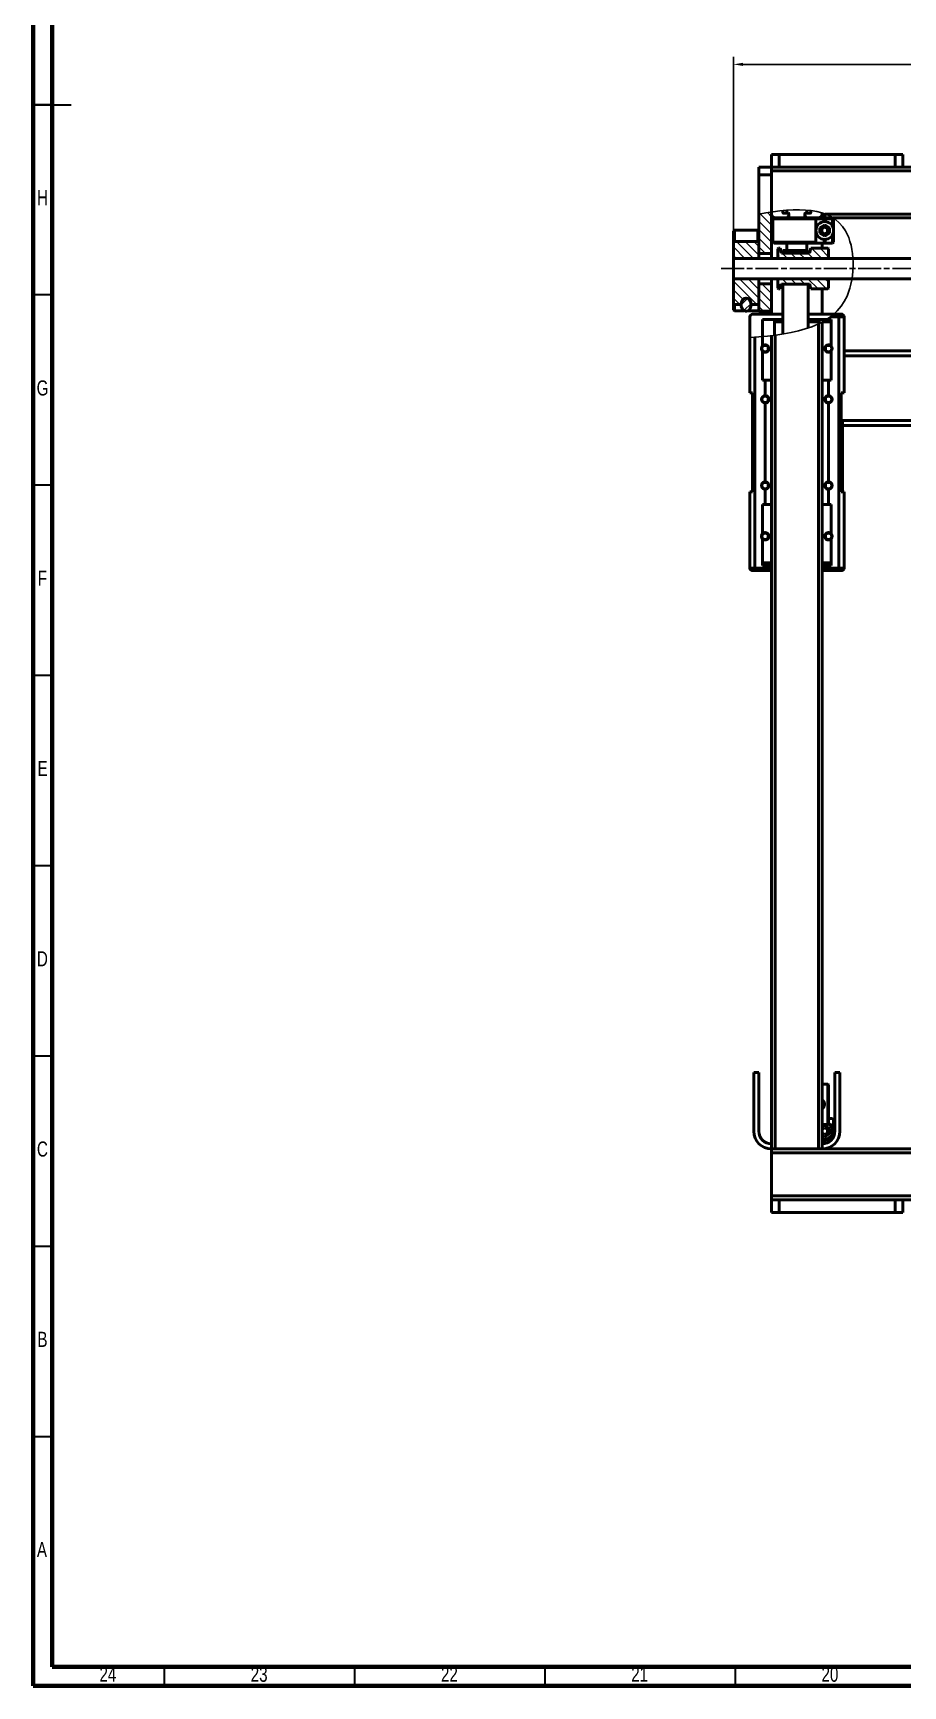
# Model space of a CAD drawing. Header units: millimetres. Extents: x -1615 to 4166, y 5 to 3174.
# Drawn here: x 15 to 243.6, y 1560.1 to 1994.5 of the extents above; entities that cross this region are included whole.
import ezdxf

# ---------------------------------------------------------------- set-up
doc = ezdxf.new("R2010")
doc.units = ezdxf.units.MM
doc.header["$LTSCALE"] = 0.25
doc.header["$PDSIZE"] = -1
doc.linetypes.add('ACAD_ISO08W100', pattern=[36, 24, -3, 6, -3])
doc.layers.get('0').update_dxf_attribs({"lineweight": 50})
for name, color, linetype, lineweight in [('duong tam', 2, 'ACAD_ISO08W100', 25), ('Hatch', 5, 'Continuous', 25), ('kich thuoc', 1, 'Continuous', 25), ('Net dam', 7, 'Continuous', 50), ('net manh', 3, 'Continuous', 25)]:
    doc.layers.add(name, color=color, linetype=linetype, lineweight=lineweight)
doc.styles.add('SLDTEXTSTYLE1', font='TXT', dxfattribs={"width": 0.75})
doc.styles.get("Standard").update_dxf_attribs({"font": ''})
doc.styles.get('Standard').set_extended_font_data('TCVN 7284')
doc.dimstyles.new('Ratio 1.5', dxfattribs={"dimtxt": 2.5, "dimasz": 2.5, "dimexe": 2, "dimexo": 0, "dimtad": 1, "dimtoh": 1, "dimdec": 1, "dimlfac": 1.5, "dimzin": 9, "dimtxsty": 'Standard', "dimcen": 2.5, "dimazin": 0, "dimtfac": 1, "dimtdec": 1, "dimtmove": 0, "dimatfit": 3, "dimfxl": 1, "dimtzin": 1, "dimarcsym": 0})

# ---------------------------------------------------------------- blocks, each defined once
blk = doc.blocks.new('*D1165')
at = {"layer": 'Defpoints', "color": 0, "transparency": 16777216}
for p in [(523.06, 1986.23), (199.06, 1942.39), (523.06, 1942.39)]:
    blk.add_point(p, dxfattribs=at)
at = {"layer": 'kich thuoc', "color": 0, "lineweight": -2, "transparency": 16777216}
for p, q in [((199.06, 1942.39), (199.06, 1988.23)), ((201.56, 1986.23), (520.56, 1986.23)), ((523.06, 1942.39), (523.06, 1988.23))]:
    blk.add_line(p, q, dxfattribs=at)
at = {"layer": 'kich thuoc', "color": 0, "transparency": 16777216}
for points in [[(201.56, 1986.65), (201.56, 1985.82), (199.06, 1986.23)], [(520.56, 1986.65), (520.56, 1985.82), (523.06, 1986.23)]]:
    blk.add_solid(points, dxfattribs=at)
at = {"layer": 'kich thuoc', "color": 0, "transparency": 16777216, "insert": (361.06, 1988.11), "char_height": 2.5, "attachment_point": 5}
blk.add_mtext('486', dxfattribs=at)

msp = doc.modelspace()

# ---------------------------------------------------------------- hatches: boundary and pattern name
at = {"layer": 'Hatch'}
h = msp.add_hatch(dxfattribs=at)
h.set_pattern_fill('ANSI31', color=256, scale=0.5, angle=90)
h.paths.add_polyline_path([(205.725, 1939.369), (205.458, 1939.656), (199.325, 1939.656), (199.058, 1939.369), (199.058, 1935.501), (199.325, 1935.234), (205.458, 1935.234), (205.725, 1935.501)])
edge = h.paths.add_edge_path()
edge.add_line((205.725, 1928.568), (205.725, 1929.634))
edge.add_line((205.725, 1929.634), (205.458, 1929.901))
edge.add_line((205.458, 1929.901), (199.325, 1929.901))
edge.add_line((199.325, 1929.901), (199.058, 1929.634))
edge.add_line((199.058, 1929.634), (199.058, 1923.514))
edge.add_line((199.058, 1923.514), (199.325, 1923.093))
edge.add_line((199.325, 1923.093), (201.058, 1923.093))
edge.add_ellipse((202.391, 1923.093), major_axis=(0, 1.723), ratio=0.7739573, start_angle=270, end_angle=450, ccw=False)
edge.add_line((203.725, 1923.093), (205.725, 1923.093))
edge.add_line((205.725, 1923.093), (205.725, 1928.568))
h.paths.add_polyline_path([(224.058, 1937.734), (223.891, 1937.901), (219.404, 1937.901), (219.058, 1936.612), (219.058, 1936.643), (211.725, 1936.643), (211.725, 1936.612), (211.379, 1937.901), (210.891, 1937.901), (210.725, 1937.734), (210.725, 1935.901), (210.791, 1935.901), (210.791, 1935.834), (210.725, 1935.834), (210.725, 1935.401), (210.891, 1935.234), (223.891, 1935.234), (224.058, 1935.401), (224.058, 1935.834), (223.991, 1935.834), (223.991, 1935.901), (224.058, 1935.901)])
h.paths.add_polyline_path([(223.991, 1929.234), (223.991, 1929.301), (224.058, 1929.301), (224.058, 1929.734), (223.891, 1929.901), (210.891, 1929.901), (210.725, 1929.734), (210.725, 1929.301), (210.791, 1929.301), (210.791, 1929.234), (210.725, 1929.234), (210.725, 1927.401), (210.891, 1927.234), (211.379, 1927.234), (211.725, 1928.524), (211.725, 1928.493), (219.058, 1928.493), (219.058, 1928.524), (219.404, 1927.234), (223.891, 1927.234), (224.058, 1927.401), (224.058, 1929.234)])
edge = h.paths.add_edge_path()
edge.add_spline(control_points=[(209.058, 1947.444), (207.966, 1947.289), (206.853, 1947.107), (205.725, 1946.906)], knot_values=[7.8782746, 7.8782746, 7.8782746, 7.8782746, 10.6444742, 10.6444742, 10.6444742, 10.6444742], degree=3, periodic=0)
edge.add_line((205.725, 1946.906), (205.725, 1936.568))
edge.add_line((205.725, 1936.568), (209.058, 1936.568))
edge.add_line((209.058, 1936.568), (209.058, 1947.444))
h.paths.add_polyline_path([(209.058, 1928.568), (205.725, 1928.568), (205.725, 1923.093), (205.725, 1921.356), (209.058, 1921.356)])
h = msp.add_hatch(dxfattribs=at)
h.set_pattern_fill('ANSI31', color=256, scale=0.5)
h.paths.add_polyline_path([(218.725, 1937.309), (212.058, 1937.309), (212.058, 1936.643), (218.725, 1936.643)])
h = msp.add_hatch(dxfattribs=at)
h.set_pattern_fill('ANSI31', color=256, scale=0.5)
edge = h.paths.add_edge_path()
edge.add_ellipse((202.391, 1923.093), major_axis=(0, 1.723), ratio=0.7739573, start_angle=270, end_angle=450)
edge.add_ellipse((202.391, 1923.093), major_axis=(0, 1.723), ratio=0.7739573, start_angle=450, end_angle=518.19684)
edge.add_ellipse((202.391, 1923.093), major_axis=(0, 1.723), ratio=0.7739573, start_angle=518.19684, end_angle=521.8506)
edge.add_ellipse((202.391, 1923.093), major_axis=(0, 1.723), ratio=0.7739573, start_angle=521.8506, end_angle=529.70123)
edge.add_ellipse((202.391, 1930.789), major_axis=(0, 9.406), ratio=0.4449942, start_angle=176.73533, end_angle=183.26467)
edge.add_ellipse((202.391, 1923.093), major_axis=(0, 1.723), ratio=0.7739573, start_angle=190.29877, end_angle=198.1494)
edge.add_ellipse((202.391, 1923.093), major_axis=(0, 1.723), ratio=0.7739573, start_angle=198.1494, end_angle=201.80316)
edge.add_ellipse((202.391, 1923.093), major_axis=(0, 1.723), ratio=0.7739573, start_angle=201.80316, end_angle=270)

# ---------------------------------------------------------------- linework, layer by layer
at = {"color": 7, "linetype": 'Continuous', "lineweight": 70}
for p, q in [((15.001, 1560.131), (15.001, 2391.131)), ((20.001, 1565.131), (20.001, 2386.131)), ((1179.001, 1565.131), (20.001, 1565.131)), ((1184.001, 1560.131), (15.001, 1560.131))]:
    msp.add_line(p, q, dxfattribs=at)
at = {"color": 7, "linetype": 'Continuous', "lineweight": 35}
for p, q in [((15, 1975.631), (25.002, 1975.631)), ((20.001, 1975.631), (15.001, 1975.631)), ((20.001, 1925.631), (15.001, 1925.631)), ((20.001, 1875.631), (15.001, 1875.631)), ((20.001, 1825.631), (15.001, 1825.631)), ((20.001, 1775.631), (15.001, 1775.631)), ((20.001, 1725.631), (15.001, 1725.631)), ((20.001, 1675.631), (15.001, 1675.631)), ((20.001, 1625.631), (15.001, 1625.631)), ((49.501, 1565.131), (49.501, 1560.131)), ((99.501, 1565.131), (99.501, 1560.131)), ((149.501, 1565.131), (149.501, 1560.131)), ((199.501, 1565.131), (199.501, 1560.131))]:
    msp.add_line(p, q, dxfattribs=at)
at = {"layer": 'duong tam'}
msp.add_line((195.858, 1932.568), (526.358, 1932.568), dxfattribs=at)
at = {"layer": 'Net dam'}
for p, q in [((205.725, 1959.234), (209.058, 1959.234)), ((205.725, 1957.234), (205.725, 1959.234)), ((209.058, 1959.234), (209.058, 1962.568)), ((209.058, 1962.568), (211.058, 1962.568)), ((209.058, 1958.234), (209.058, 1959.234)), ((209.058, 1959.234), (210.058, 1959.234)), ((211.058, 1959.234), (210.058, 1959.234)), ((211.058, 1962.568), (211.058, 1959.234)), ((241.561, 1962.568), (211.058, 1962.568)), ((241.561, 1959.234), (211.058, 1959.234)), ((241.561, 1959.234), (241.561, 1962.568)), ((241.561, 1962.568), (243.561, 1962.568)), ((242.561, 1959.234), (241.561, 1959.234)), ((242.561, 1959.234), (479.555, 1959.234)), ((243.561, 1962.568), (243.561, 1959.234)), ((209.058, 1957.234), (205.725, 1957.234)), ((205.725, 1957.234), (205.725, 1946.906)), ((209.058, 1958.234), (513.058, 1958.234)), ((209.058, 1955.101), (209.058, 1958.234)), ((209.058, 1957.234), (209.058, 1947.444)), ((205.725, 1936.568), (205.725, 1946.906)), ((209.058, 1946.901), (209.058, 1950.034)), ((209.058, 1936.568), (209.058, 1947.444)), ((209.058, 1946.901), (209.058, 1947.444)), ((209.058, 1945.901), (209.658, 1945.901)), ((209.658, 1945.901), (209.391, 1945.634)), ((209.658, 1945.901), (209.805, 1945.901)), ((213.191, 1945.901), (210.058, 1945.901)), ((212.058, 1947.804), (212.058, 1947.234)), ((212.191, 1947.101), (213.525, 1947.101)), ((213.058, 1947.889), (213.058, 1947.101)), ((213.191, 1945.901), (218.258, 1945.901)), ((213.325, 1946.101), (213.325, 1946.034)), ((213.525, 1946.234), (213.458, 1946.234)), ((213.658, 1946.968), (213.658, 1946.368)), ((217.791, 1946.368), (217.791, 1946.968)), ((217.925, 1947.101), (219.258, 1947.101)), ((217.991, 1946.234), (217.925, 1946.234)), ((218.125, 1946.034), (218.125, 1946.101)), ((221.391, 1945.901), (218.258, 1945.901)), ((218.391, 1947.101), (218.391, 1947.917)), ((219.391, 1947.234), (219.391, 1947.814)), ((220.53, 1945.901), (220.725, 1945.634)), ((221.391, 1945.901), (223.058, 1945.901)), ((222.391, 1947.184), (222.391, 1946.901)), ((222.391, 1945.901), (222.391, 1946.901)), ((223.058, 1945.901), (222.904, 1945.634)), ((223.058, 1946.958), (223.058, 1945.901)), ((223.058, 1945.901), (223.058, 1944.901)), ((223.212, 1945.634), (223.058, 1945.901)), ((223.058, 1945.901), (225.125, 1945.901)), ((223.211, 1946.901), (513.058, 1946.901)), ((225.125, 1945.634), (225.125, 1945.901)), ((225.391, 1945.634), (225.125, 1945.901)), ((225.233, 1945.901), (499.725, 1945.901)), ((199.325, 1942.656), (199.058, 1942.389)), ((199.058, 1942.176), (199.058, 1942.389)), ((199.058, 1939.369), (199.058, 1942.176)), ((205.458, 1942.656), (199.325, 1942.656)), ((199.325, 1942.656), (199.325, 1942.424)), ((199.325, 1942.424), (199.325, 1939.656)), ((205.725, 1942.389), (205.458, 1942.656)), ((205.458, 1942.424), (205.458, 1942.656)), ((205.458, 1939.656), (205.458, 1942.424)), ((209.551, 1945.634), (209.391, 1945.634)), ((209.391, 1939.501), (209.391, 1945.634)), ((212.551, 1945.634), (209.551, 1945.634)), ((218.898, 1945.634), (212.551, 1945.634)), ((220.725, 1945.634), (218.898, 1945.634)), ((220.725, 1939.501), (220.725, 1945.634)), ((222.904, 1945.634), (220.725, 1945.634)), ((221.798, 1943.295), (223.058, 1944.023)), ((221.798, 1941.84), (221.798, 1943.295)), ((222.058, 1943.145), (221.798, 1943.295)), ((221.798, 1941.84), (222.058, 1941.99)), ((223.058, 1941.113), (221.798, 1941.84)), ((222.318, 1942.995), (222.058, 1943.145)), ((222.318, 1942.141), (222.058, 1941.99)), ((223.058, 1943.422), (222.318, 1942.995)), ((222.318, 1942.995), (222.318, 1942.141)), ((222.318, 1942.141), (223.058, 1941.713)), ((222.904, 1945.634), (222.904, 1944.896)), ((223.058, 1943.723), (223.058, 1944.023)), ((223.058, 1944.023), (224.318, 1943.295)), ((223.058, 1943.723), (223.058, 1943.422)), ((223.798, 1942.995), (223.058, 1943.422)), ((223.058, 1941.713), (223.798, 1942.141)), ((224.318, 1941.84), (223.058, 1941.113)), ((223.058, 1941.713), (223.058, 1941.413)), ((223.212, 1945.634), (223.212, 1944.896)), ((225.125, 1945.634), (223.212, 1945.634)), ((224.058, 1943.145), (223.798, 1942.995)), ((223.798, 1942.141), (223.798, 1942.995)), ((224.058, 1941.99), (223.798, 1942.141)), ((224.058, 1943.145), (224.318, 1943.295)), ((224.318, 1941.84), (224.058, 1941.99)), ((224.318, 1943.295), (224.318, 1941.84)), ((225.125, 1943.651), (225.125, 1945.634)), ((225.125, 1945.634), (225.391, 1945.634)), ((225.125, 1939.234), (225.125, 1941.485)), ((225.391, 1945.634), (225.391, 1939.501)), ((199.325, 1939.656), (199.058, 1939.369)), ((199.058, 1939.369), (199.058, 1935.501)), ((205.458, 1939.656), (199.325, 1939.656)), ((205.725, 1939.369), (205.458, 1939.656)), ((205.725, 1939.369), (205.725, 1935.501)), ((209.658, 1939.234), (209.391, 1939.501)), ((209.391, 1939.501), (209.551, 1939.501)), ((209.551, 1939.501), (212.551, 1939.501)), ((209.805, 1939.234), (209.658, 1939.234)), ((212.805, 1939.234), (209.805, 1939.234)), ((210.891, 1937.901), (210.725, 1937.734)), ((210.725, 1937.734), (210.725, 1935.901)), ((211.379, 1937.901), (210.891, 1937.901)), ((211.725, 1936.612), (211.379, 1937.901)), ((218.725, 1937.309), (212.058, 1937.309)), ((212.058, 1937.309), (212.058, 1936.642)), ((212.551, 1939.501), (218.898, 1939.501)), ((218.645, 1939.234), (212.805, 1939.234)), ((213.058, 1939.234), (213.058, 1937.309)), ((218.391, 1937.309), (218.391, 1939.234)), ((220.445, 1939.234), (218.645, 1939.234)), ((218.725, 1936.642), (218.725, 1937.309)), ((218.898, 1939.501), (220.725, 1939.501)), ((219.404, 1937.901), (219.058, 1936.612)), ((223.891, 1937.901), (219.404, 1937.901)), ((220.725, 1939.501), (220.445, 1939.234)), ((220.445, 1939.234), (222.904, 1939.234)), ((222.391, 1939.234), (222.391, 1937.901)), ((222.904, 1940.24), (222.904, 1939.234)), ((222.904, 1939.234), (223.058, 1939.234)), ((223.058, 1941.113), (223.058, 1941.413)), ((223.058, 1940.234), (223.058, 1939.234)), ((223.058, 1939.234), (223.212, 1939.234)), ((223.212, 1940.24), (223.212, 1939.234)), ((223.212, 1939.234), (225.125, 1939.234)), ((224.058, 1937.734), (223.891, 1937.901)), ((224.058, 1935.901), (224.058, 1937.734)), ((225.125, 1939.234), (225.391, 1939.501)), ((199.058, 1935.501), (199.325, 1935.234)), ((199.058, 1935.234), (199.058, 1935.501)), ((199.058, 1935.234), (230.478, 1935.234)), ((199.058, 1929.901), (199.058, 1935.234)), ((205.458, 1935.234), (199.325, 1935.234)), ((205.458, 1935.234), (205.725, 1935.501)), ((209.058, 1936.568), (205.725, 1936.568)), ((205.725, 1935.501), (205.725, 1935.234)), ((209.058, 1935.234), (209.058, 1936.568)), ((210.791, 1935.901), (210.725, 1935.901)), ((210.725, 1935.834), (210.725, 1935.901)), ((210.791, 1935.834), (210.725, 1935.834)), ((210.725, 1935.834), (210.725, 1935.401)), ((210.891, 1935.234), (210.725, 1935.401)), ((210.725, 1935.234), (210.725, 1935.401)), ((210.791, 1935.901), (210.791, 1935.834)), ((223.891, 1935.234), (210.891, 1935.234)), ((211.725, 1936.643), (211.725, 1936.612)), ((219.058, 1936.643), (211.725, 1936.643)), ((219.058, 1936.643), (219.058, 1936.612)), ((224.058, 1935.401), (223.891, 1935.234)), ((224.058, 1935.901), (223.991, 1935.901)), ((223.991, 1935.834), (223.991, 1935.901)), ((224.058, 1935.834), (223.991, 1935.834)), ((224.058, 1935.901), (224.058, 1935.834)), ((224.058, 1935.401), (224.058, 1935.834)), ((224.058, 1935.401), (224.058, 1935.234)), ((481.058, 1935.234), (230.478, 1935.234)), ((230.224, 1929.901), (199.058, 1929.901)), ((199.325, 1929.901), (199.058, 1929.634)), ((199.058, 1929.634), (199.058, 1929.901)), ((199.058, 1929.634), (199.058, 1923.514)), ((199.325, 1929.901), (205.458, 1929.901)), ((205.725, 1929.634), (205.458, 1929.901)), ((205.725, 1929.901), (205.725, 1929.634)), ((205.725, 1929.634), (205.725, 1923.093)), ((205.725, 1928.568), (209.058, 1928.568)), ((205.725, 1921.356), (205.725, 1928.568)), ((209.058, 1928.568), (209.058, 1929.901)), ((209.058, 1921.356), (209.058, 1928.568)), ((210.725, 1929.734), (210.891, 1929.901)), ((210.725, 1929.734), (210.725, 1929.901)), ((210.725, 1929.734), (210.725, 1929.301)), ((210.725, 1929.234), (210.725, 1929.301)), ((210.725, 1929.301), (210.791, 1929.301)), ((210.725, 1929.234), (210.791, 1929.234)), ((210.725, 1929.234), (210.725, 1927.401)), ((210.791, 1929.301), (210.791, 1929.234)), ((210.891, 1929.901), (223.891, 1929.901)), ((211.379, 1927.234), (211.725, 1928.524)), ((211.725, 1928.524), (211.725, 1928.493)), ((211.725, 1928.493), (219.058, 1928.493)), ((212.058, 1915.39), (212.058, 1928.493)), ((218.725, 1916.957), (218.725, 1928.493)), ((219.058, 1928.524), (219.404, 1927.234)), ((219.058, 1928.524), (219.058, 1928.493)), ((223.891, 1929.901), (224.058, 1929.734)), ((223.991, 1929.301), (224.058, 1929.301)), ((223.991, 1929.234), (223.991, 1929.301)), ((223.991, 1929.234), (224.058, 1929.234)), ((224.058, 1929.901), (224.058, 1929.734)), ((224.058, 1929.301), (224.058, 1929.734)), ((224.058, 1929.301), (224.058, 1929.234)), ((224.058, 1927.401), (224.058, 1929.234)), ((230.224, 1929.901), (481.058, 1929.901)), ((210.725, 1927.401), (210.891, 1927.234)), ((210.891, 1927.234), (211.379, 1927.234)), ((219.404, 1927.234), (223.891, 1927.234)), ((222.391, 1927.234), (222.391, 1920.554)), ((223.891, 1927.234), (224.058, 1927.401)), ((199.058, 1923.514), (199.325, 1923.093)), ((199.058, 1921.662), (199.058, 1923.514)), ((199.058, 1921.662), (199.325, 1921.493)), ((199.058, 1921.662), (199.325, 1921.456)), ((199.325, 1923.093), (201.058, 1923.093)), ((199.325, 1923.093), (199.325, 1921.493)), ((199.325, 1921.493), (201.896, 1921.493)), ((199.325, 1921.456), (199.325, 1921.493)), ((201.976, 1921.456), (199.325, 1921.456)), ((205.458, 1921.456), (202.807, 1921.456)), ((202.887, 1921.493), (205.725, 1921.493)), ((203.391, 1914.444), (203.391, 1919.887)), ((203.725, 1923.093), (205.725, 1923.093)), ((204.058, 1920.554), (204.725, 1920.554)), ((204.725, 1920.554), (212.058, 1920.554)), ((205.458, 1921.456), (205.725, 1921.493)), ((205.725, 1921.356), (209.058, 1921.356)), ((209.058, 1921.356), (209.058, 1920.554)), ((218.725, 1920.554), (225.347, 1920.554)), ((226.789, 1919.887), (224.551, 1919.887)), ((225.376, 1920.554), (226.789, 1920.554)), ((226.789, 1920.554), (227.455, 1920.554)), ((226.789, 1853.887), (226.789, 1919.887)), ((228.122, 1919.887), (226.789, 1919.887)), ((227.455, 1920.554), (227.725, 1920.554)), ((227.725, 1920.554), (227.725, 1920.497)), ((228.122, 1919.887), (228.122, 1899.887)), ((206.725, 1919.22), (210.035, 1919.22)), ((206.725, 1918.554), (206.725, 1914.717)), ((209.879, 1918.554), (209.879, 1915.073)), ((212.058, 1918.554), (209.879, 1918.554)), ((210.035, 1919.22), (212.058, 1919.22)), ((218.725, 1919.22), (221.415, 1919.22)), ((221.571, 1918.554), (218.725, 1918.554)), ((221.391, 1701.234), (221.391, 1918.014)), ((221.415, 1919.22), (223.519, 1919.22)), ((221.571, 1918.099), (221.571, 1918.554)), ((224.789, 1918.554), (222.391, 1918.554)), ((222.391, 1701.234), (222.391, 1918.515)), ((223.591, 1919.22), (224.789, 1919.22)), ((224.789, 1918.554), (224.789, 1912.187)), ((203.391, 1899.887), (203.391, 1914.433)), ((204.725, 1914.538), (204.725, 1853.887)), ((206.725, 1914.717), (206.725, 1912.254)), ((209.058, 1701.234), (209.058, 1914.97)), ((210.058, 1701.234), (210.058, 1915.097)), ((206.725, 1910.854), (206.725, 1903.22)), ((224.789, 1910.921), (224.789, 1903.22)), ((228.122, 1910.934), (494.058, 1910.934)), ((228.122, 1909.601), (494.058, 1909.601)), ((209.058, 1903.22), (206.725, 1903.22)), ((207.391, 1903.22), (207.391, 1899.187)), ((224.789, 1903.22), (222.391, 1903.22)), ((224.058, 1903.22), (224.058, 1899.187)), ((204.058, 1899.887), (203.391, 1899.887)), ((204.058, 1873.887), (204.058, 1899.887)), ((228.122, 1899.887), (227.391, 1899.887)), ((227.391, 1899.887), (227.391, 1873.887)), ((207.391, 1897.254), (207.391, 1876.52)), ((224.058, 1897.254), (224.058, 1876.52)), ((227.725, 1892.67), (494.391, 1892.67)), ((227.725, 1892.67), (227.725, 1873.887)), ((227.725, 1891.336), (334.971, 1891.336)), ((203.391, 1853.887), (203.391, 1873.887)), ((203.391, 1873.887), (204.058, 1873.887)), ((207.391, 1874.587), (207.391, 1870.554)), ((224.058, 1874.587), (224.058, 1870.554)), ((227.391, 1873.887), (228.122, 1873.887)), ((228.122, 1873.887), (228.122, 1853.887)), ((206.725, 1862.92), (206.725, 1870.554)), ((209.058, 1870.554), (206.725, 1870.554)), ((224.789, 1870.554), (222.391, 1870.554)), ((224.789, 1862.853), (224.789, 1870.554)), ((206.725, 1855.22), (206.725, 1861.52)), ((224.789, 1855.22), (224.789, 1861.588)), ((206.725, 1855.22), (209.058, 1855.22)), ((222.391, 1855.22), (224.789, 1855.22)), ((203.391, 1853.887), (204.725, 1853.887)), ((204.725, 1853.22), (204.058, 1853.22)), ((204.725, 1853.887), (204.725, 1853.22)), ((204.725, 1853.887), (209.058, 1853.887)), ((209.058, 1853.22), (204.725, 1853.22)), ((209.058, 1854.554), (206.725, 1854.554)), ((224.789, 1854.554), (222.391, 1854.554)), ((222.391, 1853.887), (226.789, 1853.887)), ((226.789, 1853.22), (222.391, 1853.22)), ((226.789, 1853.887), (228.122, 1853.887)), ((226.789, 1853.887), (226.789, 1853.22)), ((227.455, 1853.22), (226.789, 1853.22)), ((227.725, 1853.22), (227.455, 1853.22)), ((227.725, 1853.277), (227.725, 1853.22)), ((205.725, 1721.285), (204.391, 1721.285)), ((204.391, 1712.951), (204.391, 1721.285)), ((205.725, 1712.951), (205.725, 1721.285)), ((227.058, 1721.285), (225.725, 1721.285)), ((225.725, 1712.951), (225.725, 1721.285)), ((227.058, 1712.951), (227.058, 1721.285)), ((223.891, 1718.285), (222.391, 1718.285)), ((224.058, 1718.118), (223.891, 1718.285)), ((223.891, 1707.618), (223.891, 1718.285)), ((224.058, 1707.785), (224.058, 1718.118)), ((204.391, 1705.901), (204.391, 1712.951)), ((205.725, 1705.901), (205.725, 1712.951)), ((222.431, 1713.498), (222.391, 1713.557)), ((222.581, 1713.253), (222.431, 1713.498)), ((225.725, 1712.951), (225.725, 1705.901)), ((227.058, 1712.951), (227.058, 1705.901)), ((222.391, 1707.612), (222.623, 1707.612)), ((222.391, 1706.971), (223.058, 1707.356)), ((222.586, 1707.601), (222.606, 1707.612)), ((222.623, 1707.612), (222.656, 1707.636)), ((223.002, 1707.618), (223.891, 1707.618)), ((223.058, 1707.356), (224.318, 1706.629)), ((223.891, 1707.618), (224.058, 1707.785)), ((224.058, 1709.234), (225.125, 1709.234)), ((225.391, 1708.968), (225.125, 1709.234)), ((225.391, 1708.968), (225.391, 1704.448)), ((223.058, 1706.756), (222.391, 1706.371)), ((222.391, 1705.432), (223.058, 1705.047)), ((223.058, 1704.446), (222.391, 1704.831)), ((222.904, 1703.573), (222.904, 1702.607)), ((223.798, 1706.328), (223.058, 1706.756)), ((223.058, 1705.047), (223.798, 1705.474)), ((224.318, 1705.174), (223.058, 1704.446)), ((223.212, 1703.573), (223.212, 1702.67)), ((223.798, 1705.474), (223.798, 1706.328)), ((224.318, 1706.629), (224.318, 1705.174)), ((225.125, 1703.993), (225.125, 1704.818)), ((210.058, 1701.234), (209.058, 1701.234)), ((209.058, 1700.234), (209.058, 1701.234)), ((513.058, 1700.234), (209.058, 1700.234)), ((209.058, 1697.101), (209.058, 1700.234)), ((213.191, 1701.234), (210.058, 1701.234)), ((213.325, 1701.234), (213.191, 1701.234)), ((213.458, 1701.234), (213.325, 1701.234)), ((213.525, 1701.234), (213.458, 1701.234)), ((213.658, 1701.234), (213.525, 1701.234)), ((217.791, 1701.234), (213.658, 1701.234)), ((217.925, 1701.234), (217.791, 1701.234)), ((217.991, 1701.234), (217.925, 1701.234)), ((218.125, 1701.234), (217.991, 1701.234)), ((218.258, 1701.234), (218.125, 1701.234)), ((221.391, 1701.234), (218.258, 1701.234)), ((222.391, 1701.234), (221.391, 1701.234)), ((499.725, 1701.234), (222.391, 1701.234)), ((223.058, 1701.282), (223.058, 1701.234)), ((209.058, 1696.968), (209.058, 1697.101)), ((209.058, 1696.835), (209.058, 1696.968)), ((209.058, 1696.768), (209.058, 1696.835)), ((209.058, 1696.634), (209.058, 1696.768)), ((209.058, 1695.908), (209.058, 1696.634)), ((209.058, 1693.227), (209.058, 1695.908)), ((209.058, 1692.501), (209.058, 1693.227)), ((209.058, 1692.368), (209.058, 1692.501)), ((209.058, 1692.301), (209.058, 1692.368)), ((209.058, 1692.168), (209.058, 1692.301)), ((209.058, 1692.035), (209.058, 1692.168)), ((209.058, 1688.901), (209.058, 1692.035)), ((513.058, 1688.901), (209.058, 1688.901)), ((209.058, 1687.901), (209.058, 1688.901)), ((209.058, 1684.568), (209.058, 1687.901)), ((210.058, 1687.901), (209.058, 1687.901)), ((210.058, 1687.901), (211.058, 1687.901)), ((211.058, 1687.901), (211.058, 1684.568)), ((241.561, 1687.901), (211.058, 1687.901)), ((241.561, 1684.568), (241.561, 1687.901)), ((241.561, 1687.901), (242.561, 1687.901)), ((479.555, 1687.901), (242.561, 1687.901)), ((243.561, 1687.901), (243.561, 1684.568)), ((211.058, 1684.568), (209.058, 1684.568)), ((241.561, 1684.568), (211.058, 1684.568)), ((243.561, 1684.568), (241.561, 1684.568))]:
    msp.add_line(p, q, dxfattribs=at)
for centre, radius in [((223.058, 1942.568), 2.333), ((207.391, 1911.554), 0.833), ((224.058, 1911.554), 0.833), ((207.391, 1898.22), 0.833), ((224.058, 1898.22), 0.833), ((207.391, 1875.554), 0.833), ((224.058, 1875.554), 0.833), ((207.391, 1862.22), 0.833), ((224.058, 1862.22), 0.833)]:
    msp.add_circle(centre, radius, dxfattribs=at)
for centre, radius, start, end in [((210.058, 1946.901), 1, 180, 270), ((212.191, 1947.234), 0.133, 180, 270), ((213.191, 1946.034), 0.133, 270, 360), ((213.458, 1946.101), 0.133, 90, 180), ((213.525, 1946.968), 0.133, 0, 90), ((213.525, 1946.368), 0.133, 270, 360), ((217.925, 1946.968), 0.133, 90, 180), ((217.925, 1946.368), 0.133, 180, 270), ((217.991, 1946.101), 0.133, 0, 90), ((218.258, 1946.034), 0.133, 180, 270), ((219.258, 1947.234), 0.133, 270, 0), ((221.391, 1946.901), 1, 270, 0), ((202.391, 1923.097), 1.716, 262.01628, 277.98372), ((204.058, 1919.887), 0.667, 90, 180), ((227.455, 1919.887), 0.667, 0, 90), ((207.391, 1911.554), 0.967, 133.60282, 226.39718), ((224.058, 1911.554), 0.967, 319.09831, 40.90169), ((207.391, 1898.22), 0.967, 90, 270), ((224.058, 1898.22), 0.967, 270, 90), ((207.391, 1875.554), 0.967, 90, 270), ((224.058, 1875.554), 0.967, 270, 90), ((207.391, 1862.22), 0.967, 133.60282, 226.39718), ((224.058, 1862.22), 0.967, 319.09831, 40.90169), ((204.058, 1853.887), 0.667, 180, 270), ((227.455, 1853.887), 0.667, 270, 0), ((221.558, 1712.951), 1.067, 321.37517, 16.42022), ((223.058, 1705.901), 2.067, 0, 62.5947), ((223.058, 1705.901), 2.333, 0, 64.62307), ((209.058, 1705.901), 4.667, 180, 270), ((209.058, 1705.901), 3.333, 180, 270), ((222.391, 1705.901), 3.333, 270, 0), ((222.391, 1705.901), 4.667, 270, 0), ((223.058, 1705.901), 2.333, 253.39845, 0), ((223.058, 1705.901), 2.067, 251.18094, 0)]:
    msp.add_arc(centre, radius, start, end, dxfattribs=at)
for centre, major_axis, ratio, start_param, end_param in [((202.391, 1923.093), (0, 1.723), 0.7739573, 3.32134, 9.2450306), ((202.391, 1923.093), (0, 1.723), 0.7739573, 4.712389, 7.8539816), ((202.391, 1930.789), (0, 9.406), 0.4449942, 3.0846134, 3.1985719)]:
    msp.add_ellipse(centre, major_axis=major_axis, ratio=ratio, start_param=start_param, end_param=end_param, dxfattribs=at)
for points, knots in [([(206.725, 1918.554), (206.725, 1918.615), (206.725, 1918.736), (206.725, 1918.913), (206.725, 1919.081), (206.725, 1919.199), (206.725, 1919.213), (206.725, 1919.22)], [0, 0, 0, 0, 0.1445896, 0.2886101, 0.484392, 0.7495657, 1, 1, 1, 1]), ([(209.879, 1918.554), (209.88, 1918.627), (209.883, 1918.774), (209.909, 1918.971), (209.947, 1919.122), (209.991, 1919.204), (210.021, 1919.22), (210.034, 1919.22), (210.035, 1919.22)], [0, 0, 0, 0, 0.2077248, 0.4153687, 0.6253238, 0.8404175, 0.9940482, 1, 1, 1, 1]), ([(221.571, 1918.554), (221.569, 1918.627), (221.566, 1918.774), (221.54, 1918.971), (221.502, 1919.122), (221.459, 1919.204), (221.428, 1919.22), (221.415, 1919.22), (221.415, 1919.22)], [0, 0, 0, 0, 0.2077248, 0.4153687, 0.6253238, 0.8404175, 0.9940482, 1, 1, 1, 1]), ([(224.789, 1919.22), (224.789, 1919.208), (224.789, 1919.187), (224.789, 1919.034), (224.789, 1918.865), (224.789, 1918.701), (224.789, 1918.597), (224.789, 1918.554)], [0, 0, 0, 0, 0.3429819, 0.575096, 0.7532717, 0.8980276, 1, 1, 1, 1]), ([(206.725, 1910.854), (206.832, 1910.774), (207.046, 1910.616), (207.441, 1910.563), (207.812, 1910.654), (208.103, 1910.874), (208.284, 1911.14), (208.367, 1911.439), (208.354, 1911.736), (208.263, 1911.999), (208.104, 1912.227), (207.874, 1912.41), (207.572, 1912.523), (207.213, 1912.528), (206.919, 1912.419), (206.767, 1912.29), (206.725, 1912.254)], [0, 0, 0, 0, 0.0934126, 0.1853197, 0.2874814, 0.359284, 0.4197809, 0.4805518, 0.5344552, 0.5861264, 0.6407111, 0.7024501, 0.7752486, 0.8620085, 0.961451, 1, 1, 1, 1]), ([(224.789, 1912.187), (224.687, 1912.278), (224.49, 1912.454), (224.109, 1912.543), (223.738, 1912.494), (223.422, 1912.306), (223.208, 1912.051), (223.094, 1911.751), (223.084, 1911.445), (223.156, 1911.172), (223.299, 1910.935), (223.511, 1910.739), (223.794, 1910.604), (224.141, 1910.569), (224.5, 1910.657), (224.696, 1910.837), (224.789, 1910.921)], [0, 0, 0, 0, 0.089901, 0.1732301, 0.2709348, 0.3446356, 0.4056982, 0.4670918, 0.5204293, 0.5700713, 0.6213682, 0.6785396, 0.7454128, 0.8251841, 0.918141, 1, 1, 1, 1]), ([(207.391, 1897.254), (207.51, 1897.266), (207.733, 1897.289), (208.028, 1897.469), (208.229, 1897.71), (208.342, 1897.982), (208.37, 1898.262), (208.32, 1898.528), (208.205, 1898.764), (208.009, 1898.986), (207.724, 1899.155), (207.504, 1899.176), (207.391, 1899.187)], [0, 0, 0, 0, 0.1377507, 0.2581352, 0.353319, 0.4332302, 0.5134379, 0.5866999, 0.6610188, 0.7444136, 0.8692016, 1, 1, 1, 1]), ([(224.058, 1899.187), (223.939, 1899.175), (223.716, 1899.152), (223.422, 1898.972), (223.22, 1898.731), (223.107, 1898.459), (223.079, 1898.179), (223.13, 1897.913), (223.244, 1897.677), (223.441, 1897.455), (223.725, 1897.286), (223.945, 1897.265), (224.058, 1897.254)], [0, 0, 0, 0, 0.1377505, 0.2581346, 0.3533105, 0.4332314, 0.513439, 0.5867008, 0.6610196, 0.7444144, 0.869202, 1, 1, 1, 1]), ([(207.391, 1874.587), (207.51, 1874.599), (207.733, 1874.622), (208.028, 1874.802), (208.229, 1875.043), (208.342, 1875.315), (208.37, 1875.595), (208.32, 1875.861), (208.205, 1876.097), (208.009, 1876.319), (207.724, 1876.488), (207.504, 1876.51), (207.391, 1876.52)], [0, 0, 0, 0, 0.13775102, 0.25813584, 0.35331222, 0.43322362, 0.51344267, 0.58670488, 0.66102393, 0.74441151, 0.86919979, 1, 1, 1, 1]), ([(224.058, 1876.52), (223.939, 1876.508), (223.716, 1876.486), (223.422, 1876.305), (223.22, 1876.064), (223.107, 1875.793), (223.079, 1875.513), (223.13, 1875.246), (223.244, 1875.011), (223.441, 1874.788), (223.725, 1874.619), (223.945, 1874.598), (224.058, 1874.587)], [0, 0, 0, 0, 0.1377529, 0.2581378, 0.3533143, 0.4332257, 0.5134338, 0.5866962, 0.6610249, 0.7444127, 0.8692012, 1, 1, 1, 1]), ([(206.725, 1862.92), (206.832, 1863), (207.046, 1863.158), (207.441, 1863.211), (207.812, 1863.12), (208.103, 1862.9), (208.284, 1862.634), (208.367, 1862.336), (208.354, 1862.038), (208.263, 1861.775), (208.104, 1861.547), (207.874, 1861.365), (207.572, 1861.251), (207.213, 1861.246), (206.919, 1861.355), (206.767, 1861.484), (206.725, 1861.52)], [0, 0, 0, 0, 0.0934131, 0.1853215, 0.2874853, 0.3592883, 0.4197796, 0.4805509, 0.534462, 0.5861266, 0.6407173, 0.7024524, 0.7752513, 0.8620117, 0.9614546, 1, 1, 1, 1]), ([(224.789, 1861.588), (224.687, 1861.496), (224.49, 1861.32), (224.109, 1861.232), (223.738, 1861.28), (223.422, 1861.468), (223.208, 1861.724), (223.094, 1862.023), (223.084, 1862.33), (223.156, 1862.603), (223.299, 1862.84), (223.511, 1863.035), (223.794, 1863.17), (224.141, 1863.205), (224.5, 1863.117), (224.696, 1862.937), (224.789, 1862.853)], [0, 0, 0, 0, 0.0899012, 0.1732304, 0.2709344, 0.3446387, 0.4057014, 0.4670951, 0.5204327, 0.5700678, 0.6213648, 0.6785363, 0.7454123, 0.8251838, 0.9181408, 1, 1, 1, 1]), ([(206.725, 1854.554), (206.725, 1854.566), (206.725, 1854.587), (206.725, 1854.739), (206.725, 1854.908), (206.725, 1855.073), (206.725, 1855.178), (206.725, 1855.22)], [0, 0, 0, 0, 0.3396172, 0.5724842, 0.75154, 0.8975134, 1, 1, 1, 1]), ([(224.789, 1855.22), (224.789, 1855.16), (224.789, 1855.039), (224.789, 1854.862), (224.789, 1854.694), (224.789, 1854.576), (224.789, 1854.561), (224.789, 1854.554)], [0, 0, 0, 0, 0.1434603, 0.2863201, 0.481377, 0.7470695, 1, 1, 1, 1]), ([(223.002, 1712.951), (222.987, 1713.108), (222.956, 1713.422), (222.735, 1713.838), (222.502, 1714.026), (222.391, 1714.116)], [0, 0, 0, 0, 0.3434446, 0.6864257, 1, 1, 1, 1]), ([(222.391, 1711.78), (222.512, 1711.882), (222.755, 1712.087), (222.963, 1712.511), (222.99, 1712.812), (223.002, 1712.951)], [0, 0, 0, 0, 0.3445233, 0.6962857, 1, 1, 1, 1]), ([(223.002, 1707.618), (222.987, 1707.622), (222.956, 1707.63), (222.741, 1707.687), (222.506, 1707.728), (222.391, 1707.748)], [0, 0, 0, 0, 0.3324292, 0.6756435, 1, 1, 1, 1])]:
    msp.add_open_spline(points, degree=3, knots=knots, dxfattribs=at)
at = {"layer": 'net manh'}
msp.add_open_spline([(205.725, 1946.906), (215.869, 1948.719), (230.909, 1949.084), (231.359, 1918.733), (216.17, 1915.385), (203.391, 1914.433)], degree=3, knots=[7.8782746, 7.8782746, 7.8782746, 7.8782746, 32.7494174, 49.9032573, 76.4722542, 76.4722542, 76.4722542, 76.4722542], dxfattribs=at)
msp.add_open_spline([(205.725, 1946.906), (215.869, 1948.719), (230.909, 1949.084), (231.359, 1918.733), (216.17, 1915.385), (203.391, 1914.433)], degree=3, knots=[7.8782746, 7.8782746, 7.8782746, 7.8782746, 32.7494174, 49.9032573, 76.4722542, 76.4722542, 76.4722542, 76.4722542], dxfattribs=at)

# ---------------------------------------------------------------- texts
at = {"color": 7, "linetype": 'Continuous', "lineweight": 0, "attachment_point": 2, "style": 'SLDTEXTSTYLE1'}
for s, insert, char_height in [('H', (17.491, 1953.191), 3.969), ('G', (17.488, 1903.191), 3.969), ('F', (17.459, 1853.191), 3.969), ('E', (17.509, 1803.191), 3.969), ('D', (17.454, 1753.191), 3.969), ('C', (17.46, 1703.191), 3.969), ('B', (17.472, 1653.191), 3.969), ('A', (17.341, 1597.941), 3.969), ('24', (34.671, 1565.191), 3.9687), ('23', (74.421, 1565.191), 3.9687), ('22', (124.421, 1565.191), 3.9687), ('21', (174.421, 1565.191), 3.9687), ('20', (224.421, 1565.191), 3.9687)]:
    msp.add_mtext(s, dxfattribs=dict(at, insert=insert, char_height=char_height))

# ---------------------------------------------------------------- dimensions: what is measured, and where the dimension line sits
at = {"layer": 'kich thuoc'}
dim = msp.add_linear_dim(base=(523.058, 1986.235), p1=(199.058, 1942.389), p2=(523.058, 1942.389), dimstyle='Ratio 1.5', dxfattribs=at)
dim.commit()
dim.dimension.update_dxf_attribs({"geometry": '*D1165', "text_midpoint": (361.058, 1988.11)})

doc.saveas('drawing.dxf')
